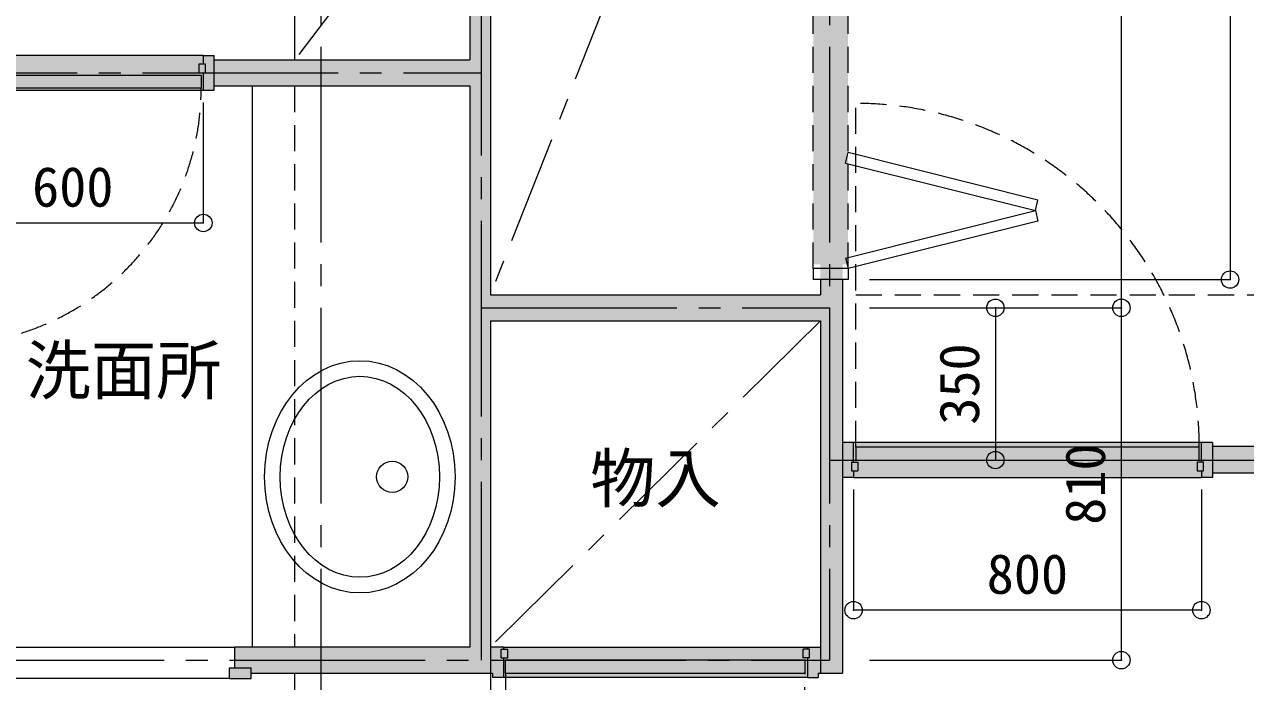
# Model space of a CAD drawing. Units: millimetres at full size, sheet at 1:50. Extents: x -9674 to 9699, y -6794 to 6791.
# Drawn here: x 1236 to 4044, y 470 to 1981 of the extents above; entities that cross this region are included whole.
import ezdxf
from ezdxf.enums import TextEntityAlignment as Align

# ---------------------------------------------------------------- set-up
doc = ezdxf.new("R2010")
doc.units = ezdxf.units.MM
doc.header["$LTSCALE"] = 50
doc.header["$PDMODE"] = 32
doc.header["$PDSIZE"] = 40
for name, pattern in [('CHAIN1', [8, 5, -1, 1, -1]), ('CHAIN2', [12, 9, -1, 1, -1]), ('DASHED1', [1.8, 1.2, -0.6])]:
    doc.linetypes.add(name, pattern=pattern)
for name, color, linetype, lineweight in [('1-0_芯', 2, 'DASHED1', 25), ('1-2_間仕切', 3, 'Continuous', 18), ('1-3_建具', 3, 'Continuous', 18), ('1-4_仕上げ', 4, 'Continuous', 9), ('1-5_設備', 7, 'Continuous', 9), ('1-7_その他', 7, 'DASHED1', 9), ('1-A_文字', 7, 'Continuous', 9), ('1-B_寸法', 7, 'Continuous', 9), ('1-C_梁', 7, 'DASHED1', 9)]:
    doc.layers.add(name, color=color, linetype=linetype, lineweight=lineweight)
doc.layers.add('4-2', color=4, linetype='Continuous')
doc.styles.add('ＭＳ ゴシック', font='')
doc.styles.get('ＭＳ ゴシック').set_extended_font_data('MS Gothic')

msp = doc.modelspace()

# ---------------------------------------------------------------- linework, layer by layer
at = {"layer": '1-0_芯', "color": 7, "linetype": 'CHAIN2', "lineweight": 9}
for p, q in [((1917.5, 4329.12), (1917.5, -3890.88)), ((3087.5, 4329.12), (3087.5, 519.12)), ((2286.5, 3329.12), (2286.5, 519.12)), ((-892.5, 1869.12), (2286.5, 1869.12)), ((2286.5, 1329.12), (3087.5, 1329.12)), ((3087.5, 979.12), (8517.5, 979.12)), ((-8492.5, 519.12), (3087.5, 519.12))]:
    msp.add_line(p, q, dxfattribs=at)
at = {"layer": '1-2_間仕切'}
for p, q in [((2260, 2429.12), (2260, 1899.12)), ((2307.5, 2429.12), (2307.5, 1359.12)), ((1672.5, 1899.12), (2260, 1899.12)), ((1672.5, 1839.12), (2260, 1839.12)), ((2260, 1839.12), (2260, 549.12)), ((3066.5, 1394.12), (3066.5, 1359.12)), ((3117.5, 1394.12), (3117.5, 489.12)), ((2307.5, 1359.12), (3066.5, 1359.12)), ((2307.5, 1299.12), (2307.5, 489.12)), ((2307.5, 1299.12), (3066.5, 1299.12)), ((3066.5, 1299.12), (3066.5, 489.12)), ((5552.5, 1010.12), (3967.5, 1010.12)), ((5552.5, 949.12), (3967.5, 949.12)), ((1720, 501.62), (1720, 549.12)), ((2260, 549.12), (1720, 549.12)), ((1757.5, 489.12), (2312.5, 489.12)), ((3061.5, 489.12), (3117.5, 489.12))]:
    msp.add_line(p, q, dxfattribs=at)
at = {"layer": '1-2_間仕切', "color": 7, "lineweight": 9}
msp.add_line((1047.5, 1829.12), (1647.5, 1829.12), dxfattribs=at)
at = {"layer": '1-3_建具', "color": 7, "linetype": 'DASHED1', "lineweight": 9}
for p, q in [((3050, 1419.12), (3050, 3169.12)), ((3130, 1419.12), (3130, 3169.12)), ((3147.5, 1009.12), (3147.5, 1799.12)), ((2342.5, 489.12), (2342.5, -199.88))]:
    msp.add_line(p, q, dxfattribs=at)
at = {"layer": '1-3_建具', "color": 7, "lineweight": 9}
for p, q in [((1647.5, 1909.12), (1047.5, 1909.12)), ((3123.94, 1661.66), (3130, 1685.91)), ((3566.56, 1576.77), (3130, 1685.91)), ((3123.94, 1661.66), (3560.5, 1552.52)), ((3560.5, 1552.52), (3566.56, 1576.77)), ((3123.94, 1443.37), (3560.5, 1552.52)), ((3560.5, 1552.52), (3566.56, 1528.26)), ((3566.56, 1528.26), (3130, 1419.12)), ((3123.94, 1443.37), (3130, 1419.12)), ((3130, 1419.12), (3130, 1394.12)), ((3130, 1394.12), (3050, 1394.12)), ((3942.5, 1019.12), (3142.5, 1019.12)), ((3142.5, 939.12), (3942.5, 939.12)), ((945, 549.12), (1720, 549.12)), ((2337.5, 549.12), (3036.5, 549.12)), ((3036.5, 479.12), (2337.5, 479.12)), ((1707.5, 476.62), (957.5, 476.62))]:
    msp.add_line(p, q, dxfattribs=at)
at = {"layer": '1-3_建具'}
for p, q in [((1637.5, 1889.12), (1637.5, 1869.12)), ((1652.5, 1889.12), (1637.5, 1889.12)), ((1647.5, 1909.12), (1672.5, 1909.12)), ((1647.5, 1909.12), (1647.5, 1889.12)), ((1652.5, 1869.12), (1652.5, 1889.12)), ((1672.5, 1829.12), (1672.5, 1909.12)), ((1052.5, 1864.12), (1642.5, 1864.12)), ((1637.5, 1869.12), (1652.5, 1869.12)), ((1642.5, 1864.12), (1642.5, 1834.12)), ((1647.5, 1869.12), (1647.5, 1829.12)), ((1642.5, 1834.12), (1052.5, 1834.12)), ((1647.5, 1829.12), (1672.5, 1829.12)), ((3142.5, 974.12), (3142.5, 1019.12)), ((3967.5, 1019.12), (3942.5, 1019.12)), ((3942.5, 974.12), (3942.5, 1019.12)), ((3967.5, 1019.12), (3967.5, 939.12)), ((3147.5, 1009.12), (3147.5, 979.12)), ((3937.5, 1009.12), (3147.5, 1009.12)), ((3937.5, 979.12), (3937.5, 1009.12)), ((3137.5, 974.12), (3137.5, 954.12)), ((3137.5, 974.12), (3152.5, 974.12)), ((3147.5, 979.12), (3937.5, 979.12)), ((3152.5, 974.12), (3152.5, 954.12)), ((3932.5, 974.12), (3932.5, 954.12)), ((3947.5, 974.12), (3932.5, 974.12)), ((3947.5, 954.12), (3947.5, 974.12)), ((3142.5, 939.12), (3117.5, 939.12)), ((3137.5, 954.12), (3152.5, 954.12)), ((3142.5, 954.12), (3142.5, 939.12)), ((3932.5, 954.12), (3947.5, 954.12)), ((3942.5, 954.12), (3942.5, 939.12)), ((3967.5, 939.12), (3942.5, 939.12)), ((2337.5, 549.12), (2307.5, 549.12)), ((2332.5, 544.12), (2347.5, 544.12)), ((2332.5, 524.12), (2332.5, 544.12)), ((2337.5, 549.12), (2337.5, 544.12)), ((2347.5, 524.12), (2347.5, 544.12)), ((3026.5, 524.12), (3026.5, 544.12)), ((3041.5, 544.12), (3026.5, 544.12)), ((3036.5, 549.12), (3066.5, 549.12)), ((3036.5, 549.12), (3036.5, 544.12)), ((3041.5, 524.12), (3041.5, 544.12)), ((2332.5, 524.12), (2347.5, 524.12)), ((2337.5, 524.12), (2337.5, 479.12)), ((3031.5, 519.12), (2342.5, 519.12)), ((2342.5, 489.12), (2342.5, 519.12)), ((3041.5, 524.12), (3026.5, 524.12)), ((3031.5, 489.12), (3031.5, 519.12)), ((3036.5, 524.12), (3036.5, 479.12)), ((1707.5, 476.62), (1707.5, 501.62)), ((1707.5, 501.62), (1757.5, 501.62)), ((1757.5, 476.62), (1757.5, 501.62)), ((2312.5, 489.12), (2312.5, 479.12)), ((2337.5, 479.12), (2312.5, 479.12)), ((2342.5, 489.12), (3031.5, 489.12)), ((3036.5, 479.12), (3061.5, 479.12)), ((3061.5, 489.12), (3061.5, 479.12)), ((1707.5, 476.62), (1757.5, 476.62))]:
    msp.add_line(p, q, dxfattribs=at)
at = {"layer": '1-3_建具', "color": 7, "lineweight": 9}
msp.add_lwpolyline([(3130, 1419.12), (3050, 1419.12), (3050, 1394.12)], dxfattribs=at)
at = {"layer": '1-3_建具'}
msp.add_lwpolyline([(3142.5, 1019.12), (3117.5, 1019.12), (3117.5, 939.12)], dxfattribs=at)
at = {"layer": '1-3_建具', "color": 7, "linetype": 'DASHED1', "lineweight": 9}
for centre, radius, start, end in [((1052.5, 1834.12), 590, 270, 0), ((3147.5, 1009.12), 790, 0, 90), ((2342.5, 489.12), 689, 270, 0)]:
    msp.add_arc(centre, radius, start, end, dxfattribs=at)
at = {"layer": '1-4_仕上げ'}
msp.add_line((1857.5, 2429.12), (1857.5, 1899.12), dxfattribs=at)
at = {"layer": '1-5_設備'}
msp.add_line((1760, 1839.12), (1760, 549.12), dxfattribs=at)
msp.add_circle((2081.76, 940.61), 36, dxfattribs=at)
for major_axis, ratio in [((0, -267), 0.8202), ((0, -231), 0.7922)]:
    msp.add_ellipse((2007.36, 940.61), major_axis=major_axis, ratio=ratio, dxfattribs=at)
at = {"layer": '1-7_その他', "color": 4, "linetype": 'CHAIN1'}
for p, q in [((3034.24, 3204.12), (2307.5, 1359.12)), ((2260, 2429.12), (1857.5, 1899.12)), ((3066.5, 1299.12), (2307.5, 549.12))]:
    msp.add_line(p, q, dxfattribs=at)
at = {"layer": '1-B_寸法'}
for p, q in [((3758.33, 1329.12), (3758.33, 3329.12)), ((4008.33, 3194.12), (4008.33, 1394.12)), ((1647.5, 1800.97), (1647.5, 1524.12)), ((1047.5, 1524.12), (1647.5, 1524.12)), ((3179.14, 1394.12), (4008.33, 1394.12)), ((3179.14, 1329.12), (3758.33, 1329.12)), ((3468.74, 1329.12), (3468.74, 979.12)), ((3758.33, 519.12), (3758.33, 1329.12)), ((3142.5, 911.61), (3142.5, 634.12)), ((3179.14, 519.12), (3758.33, 519.12))]:
    msp.add_line(p, q, dxfattribs=at)
msp.add_lwpolyline([(3942.5, 911.61), (3942.5, 634.12), (3142.5, 634.12)], dxfattribs=at)
at = {"layer": '1-B_寸法', "color": 3}
for p in [(1647.5, 1524.12), (4008.33, 1394.12), (3468.74, 1329.12), (3758.33, 1329.12), (3468.74, 979.12), (3142.5, 634.12), (3942.5, 634.12), (3758.33, 519.12)]:
    msp.add_point(p, dxfattribs=at)
at = {"layer": '1-C_梁'}
for p, q in [((1857.5, 1839.12), (1857.5, 549.12)), ((3147.5, 1359.12), (6357.5, 1359.12)), ((1857.5, 489.12), (1857.5, -360.88)), ((2307.5, 489.12), (2307.5, -350.88))]:
    msp.add_line(p, q, dxfattribs=at)
at = {"layer": '4-2'}
for points in [[(3050, 3229.12), (3130, 3229.12), (3050, 1444.12), (3130, 1444.12)], [(2307.5, 549.12), (2307.5, 2429.12), (2260, 2429.12)], [(2307.5, 549.12), (2260, 2429.12), (2260, 549.12)], [(1022.5, 1909.12), (1672.5, 1909.12), (1022.5, 1829.12), (1672.5, 1829.12)], [(1672.5, 1899.12), (2260, 1899.12), (1672.5, 1839.12), (2260, 1839.12)], [(3050, 1444.12), (3050, 1429.12), (3130, 1444.12), (3130, 1429.12)], [(3066.5, 1444.12), (3117.5, 1444.12), (3066.5, 489.12), (3117.5, 489.12)], [(2307.5, 1299.12), (2307.5, 1359.12), (3066.5, 1299.12), (3066.5, 1359.12)], [(3967.5, 1019.12), (3967.5, 939.12), (3117.5, 1019.12), (3117.5, 939.12)], [(3967.5, 1010.12), (3967.5, 949.12), (5552.5, 1010.12), (5552.5, 949.12)], [(1720, 549.12), (1720, 501.62), (1757.5, 501.62)], [(2307.5, 549.12), (1720, 549.12), (1757.5, 501.62)], [(1757.5, 501.62), (2307.5, 489.12), (2307.5, 549.12)], [(3066.5, 549.12), (2307.5, 549.12), (2307.5, 489.12)], [(3066.5, 549.12), (2307.5, 489.12), (2312.5, 489.12)], [(3066.5, 549.12), (2312.5, 489.12), (2312.5, 479.12)], [(3061.5, 489.12), (3066.5, 549.12), (2312.5, 479.12)], [(3061.5, 489.12), (3066.5, 489.12), (3066.5, 549.12)], [(1707.5, 501.62), (1707.5, 476.62), (1757.5, 501.62), (1757.5, 476.62)], [(1757.5, 501.62), (1757.5, 489.12), (2307.5, 489.12)], [(2312.5, 479.12), (3061.5, 479.12), (3061.5, 489.12)]]:
    msp.add_solid(points, dxfattribs=at)

# ---------------------------------------------------------------- texts
at = {"layer": '1-A_文字', "style": 'ＭＳ ゴシック'}
for s, p in [('洗面所', (1239.08, 1097.7)), ('物入', (2537, 849.12))]:
    msp.add_text(s, height=110, dxfattribs=at).set_placement(p, align=Align.BOTTOM_LEFT)
at = {"layer": '1-B_寸法', "style": 'ＭＳ ゴシック'}
for s, p in [('600', (1253.75, 1534.12)), ('800', (3448.75, 644.12))]:
    msp.add_text(s, height=91.64, dxfattribs=at).set_placement(p, align=Align.BOTTOM_LEFT)
for s, p in [('350', (3458.74, 1060.37)), ('810', (3748.33, 830.37))]:
    msp.add_text(s, height=91.64, rotation=90, dxfattribs=at).set_placement(p, align=Align.BOTTOM_LEFT)

doc.saveas('drawing.dxf')
